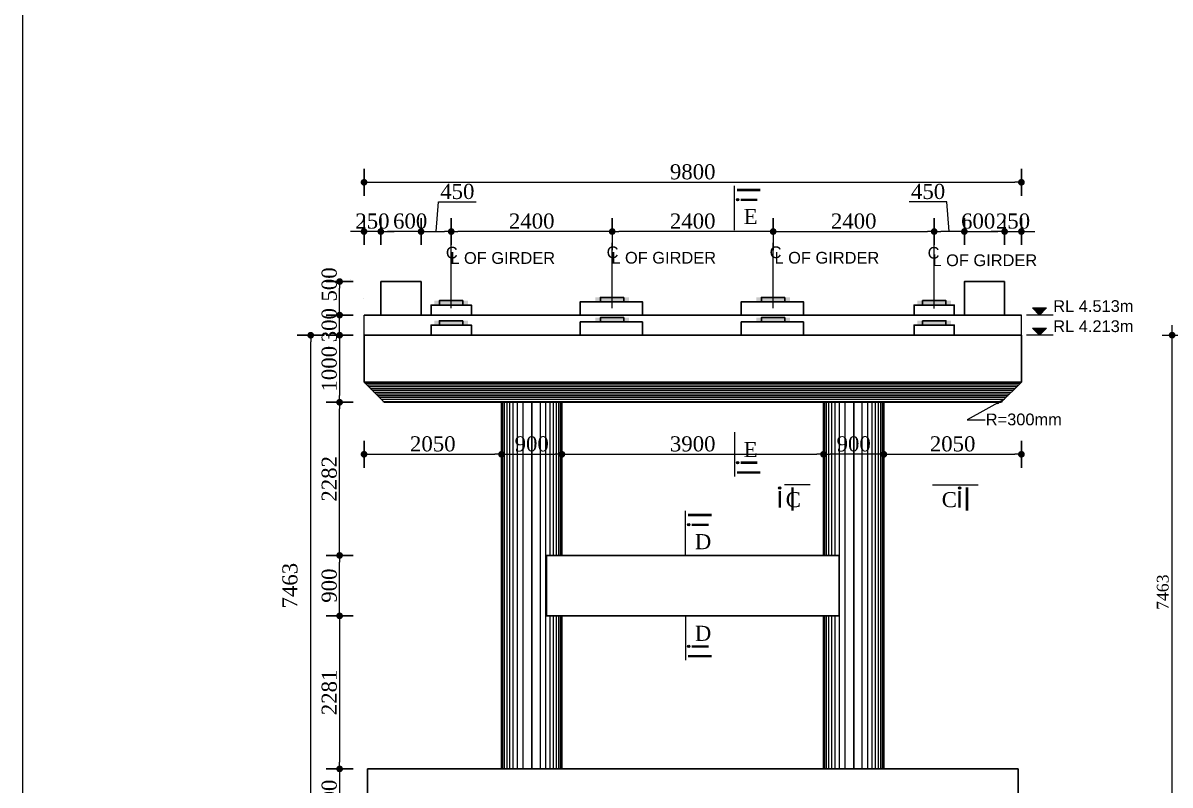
# Model space of a CAD drawing. Header units: millimetres. Extents: x -571543 to 35267, y -84886 to 197746.
# Drawn here: x -471658 to -454557, y 65236 to 76592 of the extents above; entities that cross this region are included whole.
import ezdxf

# ---------------------------------------------------------------- set-up
doc = ezdxf.new("R2010")
doc.units = ezdxf.units.MM
doc.header["$PDMODE"] = 2
doc.linetypes.add('CENTER', pattern=[2, 1.25, -0.25, 0.25, -0.25])
doc.layers.get('Defpoints').update_dxf_attribs({"lineweight": 13})
for name, color, linetype, lineweight in [('Ber-1', 12, 'Continuous', 25), ('Center Line', 34, 'Continuous', 15), ('Dimision', 96, 'Continuous', 18), ('hatch', 65, 'Continuous', 15), ('Hatching', 65, 'Continuous', 20), ('Text', 7, 'Continuous', 15)]:
    doc.layers.add(name, color=color, linetype=linetype, lineweight=lineweight)
doc.layers.add('Pire Line', color=11, linetype='Continuous')
doc.styles.add('ROMANS', font='arial.ttf', dxfattribs={"height": 200})
doc.styles.get("Standard").update_dxf_attribs({"font": 'times.ttf'})
doc.dimstyles.new('dim_50', dxfattribs={"dimtxt": 150, "dimasz": 3, "dimexe": 25, "dimexo": 25, "dimgap": 50, "dimtad": 1, "dimdec": 0, "dimtxsty": 'Standard', "dimblk": 'D_TIC', "dimcen": 52.5, "dimse1": 1, "dimse2": 1, "dimclrd": 256, "dimclre": 256, "dimclrt": 256, "dimadec": 0, "dimazin": 0, "dimtfac": 1, "dimtdec": 0, "dimtix": 1, "dimtmove": 0, "dimatfit": 3, "dimldrblk": 'DOT', "dimfxl": 25, "dimfxlon": 1, "dimlwd": -1, "dimarcsym": 0})
doc.dimstyles.new('ISO-25', dxfattribs={"dimtxt": 175, "dimasz": 100, "dimexe": 65, "dimexo": 115.625, "dimgap": 40, "dimtad": 1, "dimtoh": 1, "dimdec": 0, "dimtxsty": 'Standard', "dimblk": 'DOT', "dimcen": 300, "dimclrd": 256, "dimclre": 256, "dimclrt": 256, "dimadec": 0, "dimazin": 0, "dimtfac": 1, "dimtdec": 0, "dimtix": 1, "dimtmove": 0, "dimatfit": 3, "dimldrblk": 'DOT', "dimfxl": 75, "dimlwd": -1, "dimarcsym": 0})
doc.dimstyles.get("Standard").update_dxf_attribs({"dimtxt": 100, "dimasz": 100, "dimexe": 100, "dimexo": 100, "dimgap": 50, "dimtad": 1, "dimdec": 0, "dimlfac": -1, "dimzin": 0, "dimdsep": 46, "dimtxsty": 'Standard', "dimblk": 'DOT', "dimcen": 0, "dimclrd": 4, "dimclre": 4, "dimclrt": 4, "dimadec": 0, "dimazin": 0, "dimtfac": 1, "dimtdec": 0, "dimtix": 1, "dimtofl": 0, "dimtmove": 0, "dimatfit": 3, "dimfxl": 80, "dimtolj": 1, "dimtzin": 0, "dimlwd": 15, "dimarcsym": 2})

# ---------------------------------------------------------------- blocks, each defined once
blk = doc.blocks.new('_Dot')
at = {"color": 0, "linetype": 'ByBlock', "lineweight": -2}
blk.add_line((-0.5, 0), (-1, 0), dxfattribs=at)
at = {"color": 0, "linetype": 'ByBlock', "const_width": 0.5}
blk.add_lwpolyline([(-0.25, 0, 1), (0.25, 0, 1)], format="xyb", close=True, dxfattribs=at)
blk = doc.blocks.new('*D18')
at = {"layer": 'Defpoints', "color": 0, "ltscale": 3, "transparency": 16777216}
for p in [(-466124, 71939), (-466937, 70940), (-465974, 70940)]:
    blk.add_point(p, dxfattribs=at)
at = {"layer": 'Dimision', "lineweight": -2, "ltscale": 3, "transparency": 16777216}
for p, q in [((-466737, 71939), (-467137, 71939)), ((-466737, 70940), (-467137, 70940))]:
    blk.add_line(p, q, dxfattribs=at)
at = {"layer": 'Dimision', "ltscale": 3, "transparency": 16777216}
blk.add_line((-466937, 71839), (-466937, 71040), dxfattribs=at)
at = {"layer": 'Dimision', "ltscale": 3, "transparency": 16777216, "xscale": 100, "yscale": 100, "zscale": 100}
for p, rotation in [((-466937, 71939), 90), ((-466937, 70940), 270)]:
    blk.add_blockref('_Dot', p, dxfattribs=dict(at, rotation=rotation))
at = {"layer": 'Dimision', "ltscale": 3, "transparency": 16777216, "insert": (-467091, 71440), "char_height": 225, "attachment_point": 5, "rotation": 90}
blk.add_mtext('1000', dxfattribs=at)
blk = doc.blocks.new('*D19')
at = {"layer": 'Defpoints', "color": 0, "ltscale": 3, "transparency": 16777216}
for p in [(-465378, 65477), (-466937, 64477), (-465178, 64477)]:
    blk.add_point(p, dxfattribs=at)
at = {"layer": 'Dimision', "lineweight": -2, "ltscale": 3, "transparency": 16777216}
for p, q in [((-466737, 65477), (-467137, 65477)), ((-466737, 64477), (-467137, 64477))]:
    blk.add_line(p, q, dxfattribs=at)
at = {"layer": 'Dimision', "ltscale": 3, "transparency": 16777216}
blk.add_line((-466937, 65377), (-466937, 64577), dxfattribs=at)
at = {"layer": 'Dimision', "ltscale": 3, "transparency": 16777216, "xscale": 100, "yscale": 100, "zscale": 100}
for p, rotation in [((-466937, 65477), 90), ((-466937, 64477), 270)]:
    blk.add_blockref('_Dot', p, dxfattribs=dict(at, rotation=rotation))
at = {"layer": 'Dimision', "ltscale": 3, "transparency": 16777216, "insert": (-467091, 64977), "char_height": 225, "attachment_point": 5, "rotation": 90}
blk.add_mtext('1000', dxfattribs=at)
blk = doc.blocks.new('*D20')
at = {"layer": 'Defpoints', "color": 0, "ltscale": 3, "transparency": 16777216}
for p in [(-463969, 67757), (-466937, 65477), (-465076, 65477)]:
    blk.add_point(p, dxfattribs=at)
at = {"layer": 'Dimision', "lineweight": -2, "ltscale": 3, "transparency": 16777216}
for p, q in [((-466737, 67757), (-467137, 67757)), ((-466737, 65477), (-467137, 65477))]:
    blk.add_line(p, q, dxfattribs=at)
at = {"layer": 'Dimision', "ltscale": 3, "transparency": 16777216}
blk.add_line((-466937, 67657), (-466937, 65577), dxfattribs=at)
at = {"layer": 'Dimision', "ltscale": 3, "transparency": 16777216, "xscale": 100, "yscale": 100, "zscale": 100}
for p, rotation in [((-466937, 67757), 90), ((-466937, 65477), 270)]:
    blk.add_blockref('_Dot', p, dxfattribs=dict(at, rotation=rotation))
at = {"layer": 'Dimision', "ltscale": 3, "transparency": 16777216, "insert": (-467091, 66617), "char_height": 225, "attachment_point": 5, "rotation": 90}
blk.add_mtext('2281', dxfattribs=at)
blk = doc.blocks.new('*D21')
at = {"layer": 'Defpoints', "color": 0, "ltscale": 3, "transparency": 16777216}
for p in [(-465273, 73484), (-465723, 72739), (-465273, 72736)]:
    blk.add_point(p, dxfattribs=at)
at = {"layer": 'Dimision', "ltscale": 3, "transparency": 16777216}
for p, q in [((-465498, 73484), (-465463, 73925)), ((-465463, 73925), (-464902, 73925)), ((-465623, 73484), (-465373, 73484))]:
    blk.add_line(p, q, dxfattribs=at)
at = {"layer": 'Dimision', "lineweight": -2, "ltscale": 3, "transparency": 16777216}
for p, q in [((-465723, 73284), (-465723, 73684)), ((-465273, 73284), (-465273, 73684))]:
    blk.add_line(p, q, dxfattribs=at)
at = {"layer": 'Dimision', "ltscale": 3, "transparency": 16777216, "xscale": 100, "yscale": 100, "zscale": 100, "rotation": 180}
blk.add_blockref('_Dot', (-465723, 73484), dxfattribs=at)
at = {"layer": 'Dimision', "ltscale": 3, "transparency": 16777216, "xscale": 100, "yscale": 100, "zscale": 100}
blk.add_blockref('_Dot', (-465273, 73484), dxfattribs=at)
at = {"layer": 'Dimision', "ltscale": 3, "transparency": 16777216, "insert": (-465182, 74080), "char_height": 225, "attachment_point": 5}
blk.add_mtext('450', dxfattribs=at)
blk = doc.blocks.new('*D22')
at = {"layer": 'Defpoints', "color": 0, "ltscale": 3, "transparency": 16777216}
for p in [(-465273, 73484), (-462873, 73378), (-465273, 72736)]:
    blk.add_point(p, dxfattribs=at)
at = {"layer": 'Dimision', "lineweight": -2, "ltscale": 3, "transparency": 16777216}
for p, q in [((-465273, 73284), (-465273, 73684)), ((-462873, 73484), (-462873, 73684))]:
    blk.add_line(p, q, dxfattribs=at)
at = {"layer": 'Dimision', "ltscale": 3, "transparency": 16777216}
blk.add_line((-462973, 73484), (-465173, 73484), dxfattribs=at)
at = {"layer": 'Dimision', "ltscale": 3, "transparency": 16777216, "xscale": 100, "yscale": 100, "zscale": 100, "rotation": 180}
blk.add_blockref('_Dot', (-465273, 73484), dxfattribs=at)
at = {"layer": 'Dimision', "ltscale": 3, "transparency": 16777216, "xscale": 100, "yscale": 100, "zscale": 100}
blk.add_blockref('_Dot', (-462873, 73484), dxfattribs=at)
at = {"layer": 'Dimision', "ltscale": 3, "transparency": 16777216, "insert": (-464073, 73639), "char_height": 225, "attachment_point": 5}
blk.add_mtext('2400', dxfattribs=at)
blk = doc.blocks.new('*D23')
at = {"layer": 'Defpoints', "color": 0, "ltscale": 3, "transparency": 16777216}
for p in [(-462873, 73484), (-462873, 73378), (-460473, 73318)]:
    blk.add_point(p, dxfattribs=at)
at = {"layer": 'Dimision', "lineweight": -2, "ltscale": 3, "transparency": 16777216}
for p, q in [((-462873, 73484), (-462873, 73684)), ((-460473, 73433), (-460473, 73684))]:
    blk.add_line(p, q, dxfattribs=at)
at = {"layer": 'Dimision', "ltscale": 3, "transparency": 16777216}
blk.add_line((-460573, 73484), (-462773, 73484), dxfattribs=at)
at = {"layer": 'Dimision', "ltscale": 3, "transparency": 16777216, "xscale": 100, "yscale": 100, "zscale": 100, "rotation": 180}
blk.add_blockref('_Dot', (-462873, 73484), dxfattribs=at)
at = {"layer": 'Dimision', "ltscale": 3, "transparency": 16777216, "xscale": 100, "yscale": 100, "zscale": 100}
blk.add_blockref('_Dot', (-460473, 73484), dxfattribs=at)
at = {"layer": 'Dimision', "ltscale": 3, "transparency": 16777216, "insert": (-461673, 73639), "char_height": 225, "attachment_point": 5}
blk.add_mtext('2400', dxfattribs=at)
blk = doc.blocks.new('*D24')
at = {"layer": 'Defpoints', "color": 0, "ltscale": 3, "transparency": 16777216}
for p in [(-456773, 74218), (-466573, 73724), (-456773, 73607)]:
    blk.add_point(p, dxfattribs=at)
at = {"layer": 'Dimision', "lineweight": -2, "ltscale": 3, "transparency": 16777216}
for p, q in [((-466573, 74018), (-466573, 74418)), ((-456773, 74018), (-456773, 74418))]:
    blk.add_line(p, q, dxfattribs=at)
at = {"layer": 'Dimision', "ltscale": 3, "transparency": 16777216}
blk.add_line((-466473, 74218), (-456873, 74218), dxfattribs=at)
at = {"layer": 'Dimision', "ltscale": 3, "transparency": 16777216, "xscale": 100, "yscale": 100, "zscale": 100, "rotation": 180}
blk.add_blockref('_Dot', (-466573, 74218), dxfattribs=at)
at = {"layer": 'Dimision', "ltscale": 3, "transparency": 16777216, "xscale": 100, "yscale": 100, "zscale": 100}
blk.add_blockref('_Dot', (-456773, 74218), dxfattribs=at)
at = {"layer": 'Dimision', "ltscale": 3, "transparency": 16777216, "insert": (-461673, 74373), "char_height": 225, "attachment_point": 5}
blk.add_mtext('9800', dxfattribs=at)
blk = doc.blocks.new('*D26')
at = {"layer": 'Defpoints', "color": 0, "ltscale": 3, "transparency": 16777216}
for p in [(-466937, 72239), (-466323, 72239), (-466937, 71939)]:
    blk.add_point(p, dxfattribs=at)
at = {"layer": 'Dimision', "ltscale": 3, "transparency": 16777216}
for p, q in [((-466937, 72339), (-466937, 72439)), ((-466937, 71939), (-466937, 72239)), ((-466937, 71839), (-466937, 71739))]:
    blk.add_line(p, q, dxfattribs=at)
at = {"layer": 'Dimision', "lineweight": -2, "ltscale": 3, "transparency": 16777216}
for p, q in [((-466737, 72239), (-467137, 72239)), ((-466937, 71939), (-467137, 71939))]:
    blk.add_line(p, q, dxfattribs=at)
at = {"layer": 'Dimision', "ltscale": 3, "transparency": 16777216, "xscale": 100, "yscale": 100, "zscale": 100}
for p, rotation in [((-466937, 72239), 270), ((-466937, 71939), 90)]:
    blk.add_blockref('_Dot', p, dxfattribs=dict(at, rotation=rotation))
at = {"layer": 'Dimision', "ltscale": 3, "transparency": 16777216, "insert": (-467091, 72089), "char_height": 225, "attachment_point": 5, "rotation": 90}
blk.add_mtext('300', dxfattribs=at)
blk = doc.blocks.new('*D25')
at = {"layer": 'Defpoints', "color": 0, "ltscale": 3, "transparency": 16777216}
for p in [(-458073, 73484), (-458073, 73378), (-460473, 73318)]:
    blk.add_point(p, dxfattribs=at)
at = {"layer": 'Dimision', "lineweight": -2, "ltscale": 3, "transparency": 16777216}
for p, q in [((-460473, 73433), (-460473, 73684)), ((-458073, 73484), (-458073, 73684))]:
    blk.add_line(p, q, dxfattribs=at)
at = {"layer": 'Dimision', "ltscale": 3, "transparency": 16777216}
blk.add_line((-460373, 73484), (-458173, 73484), dxfattribs=at)
at = {"layer": 'Dimision', "ltscale": 3, "transparency": 16777216, "xscale": 100, "yscale": 100, "zscale": 100, "rotation": 180}
blk.add_blockref('_Dot', (-460473, 73484), dxfattribs=at)
at = {"layer": 'Dimision', "ltscale": 3, "transparency": 16777216, "xscale": 100, "yscale": 100, "zscale": 100}
blk.add_blockref('_Dot', (-458073, 73484), dxfattribs=at)
at = {"layer": 'Dimision', "ltscale": 3, "transparency": 16777216, "insert": (-459273, 73639), "char_height": 225, "attachment_point": 5}
blk.add_mtext('2400', dxfattribs=at)
blk = doc.blocks.new('*D28')
at = {"layer": 'Defpoints', "color": 0, "ltscale": 3, "transparency": 16777216}
for p in [(-466323, 73484), (-466323, 72749), (-465723, 72739)]:
    blk.add_point(p, dxfattribs=at)
at = {"layer": 'Dimision', "lineweight": -2, "ltscale": 3, "transparency": 16777216}
for p, q in [((-466323, 73284), (-466323, 73684)), ((-465723, 73284), (-465723, 73684))]:
    blk.add_line(p, q, dxfattribs=at)
at = {"layer": 'Dimision', "ltscale": 3, "transparency": 16777216}
blk.add_line((-465823, 73484), (-466223, 73484), dxfattribs=at)
at = {"layer": 'Dimision', "ltscale": 3, "transparency": 16777216, "xscale": 100, "yscale": 100, "zscale": 100, "rotation": 180}
blk.add_blockref('_Dot', (-466323, 73484), dxfattribs=at)
at = {"layer": 'Dimision', "ltscale": 3, "transparency": 16777216, "xscale": 100, "yscale": 100, "zscale": 100}
blk.add_blockref('_Dot', (-465723, 73484), dxfattribs=at)
at = {"layer": 'Dimision', "ltscale": 3, "transparency": 16777216, "insert": (-465885, 73639), "char_height": 225, "attachment_point": 5}
blk.add_mtext('600', dxfattribs=at)
blk = doc.blocks.new('*D29')
at = {"layer": 'Defpoints', "color": 0, "ltscale": 3, "transparency": 16777216}
for p in [(-466573, 73484), (-466323, 72449), (-466573, 71449)]:
    blk.add_point(p, dxfattribs=at)
at = {"layer": 'Dimision', "lineweight": -2, "ltscale": 3, "transparency": 16777216}
for p, q in [((-466573, 73284), (-466573, 73684)), ((-466323, 73284), (-466323, 73684))]:
    blk.add_line(p, q, dxfattribs=at)
at = {"layer": 'Dimision', "ltscale": 3, "transparency": 16777216}
for p, q in [((-466673, 73484), (-466773, 73484)), ((-466323, 73484), (-466573, 73484)), ((-466223, 73484), (-466123, 73484))]:
    blk.add_line(p, q, dxfattribs=at)
at = {"layer": 'Dimision', "ltscale": 3, "transparency": 16777216, "xscale": 100, "yscale": 100, "zscale": 100}
blk.add_blockref('_Dot', (-466573, 73484), dxfattribs=at)
at = {"layer": 'Dimision', "ltscale": 3, "transparency": 16777216, "xscale": 100, "yscale": 100, "zscale": 100, "rotation": 180}
blk.add_blockref('_Dot', (-466323, 73484), dxfattribs=at)
at = {"layer": 'Dimision', "ltscale": 3, "transparency": 16777216, "insert": (-466448, 73639), "char_height": 225, "attachment_point": 5}
blk.add_mtext('250', dxfattribs=at)
blk = doc.blocks.new('*D30')
at = {"layer": 'Defpoints', "color": 0, "ltscale": 3, "transparency": 16777216}
for p in [(-456773, 73484), (-457023, 72749), (-456773, 72239)]:
    blk.add_point(p, dxfattribs=at)
at = {"layer": 'Dimision', "lineweight": -2, "ltscale": 3, "transparency": 16777216}
for p, q in [((-457023, 73284), (-457023, 73684)), ((-456773, 73284), (-456773, 73684))]:
    blk.add_line(p, q, dxfattribs=at)
at = {"layer": 'Dimision', "ltscale": 3, "transparency": 16777216}
for p, q in [((-457123, 73484), (-457223, 73484)), ((-457023, 73484), (-456773, 73484)), ((-456673, 73484), (-456573, 73484))]:
    blk.add_line(p, q, dxfattribs=at)
at = {"layer": 'Dimision', "ltscale": 3, "transparency": 16777216, "xscale": 100, "yscale": 100, "zscale": 100}
blk.add_blockref('_Dot', (-457023, 73484), dxfattribs=at)
at = {"layer": 'Dimision', "ltscale": 3, "transparency": 16777216, "xscale": 100, "yscale": 100, "zscale": 100, "rotation": 180}
blk.add_blockref('_Dot', (-456773, 73484), dxfattribs=at)
at = {"layer": 'Dimision', "ltscale": 3, "transparency": 16777216, "insert": (-456898, 73639), "char_height": 225, "attachment_point": 5}
blk.add_mtext('250', dxfattribs=at)
blk = doc.blocks.new('*D31')
at = {"layer": 'Defpoints', "color": 0, "ltscale": 3, "transparency": 16777216}
for p in [(-466573, 71240), (-464523, 70438), (-464523, 70165)]:
    blk.add_point(p, dxfattribs=at)
at = {"layer": 'Dimision', "lineweight": -2, "ltscale": 3, "transparency": 16777216}
for p, q in [((-466573, 70365), (-466573, 69965)), ((-464523, 70323), (-464523, 69965))]:
    blk.add_line(p, q, dxfattribs=at)
at = {"layer": 'Dimision', "ltscale": 3, "transparency": 16777216}
blk.add_line((-466473, 70165), (-464623, 70165), dxfattribs=at)
at = {"layer": 'Dimision', "ltscale": 3, "transparency": 16777216, "xscale": 100, "yscale": 100, "zscale": 100, "rotation": 180}
blk.add_blockref('_Dot', (-466573, 70165), dxfattribs=at)
at = {"layer": 'Dimision', "ltscale": 3, "transparency": 16777216, "xscale": 100, "yscale": 100, "zscale": 100}
blk.add_blockref('_Dot', (-464523, 70165), dxfattribs=at)
at = {"layer": 'Dimision', "ltscale": 3, "transparency": 16777216, "insert": (-465548, 70319), "char_height": 225, "attachment_point": 5}
blk.add_mtext('2050', dxfattribs=at)
blk = doc.blocks.new('*D32')
at = {"layer": 'Defpoints', "color": 0, "ltscale": 3, "transparency": 16777216}
for p in [(-463623, 70432), (-459723, 70317), (-459723, 70165)]:
    blk.add_point(p, dxfattribs=at)
at = {"layer": 'Dimision', "lineweight": -2, "ltscale": 3, "transparency": 16777216}
for p, q in [((-463623, 70317), (-463623, 69965)), ((-459723, 70201), (-459723, 69965))]:
    blk.add_line(p, q, dxfattribs=at)
at = {"layer": 'Dimision', "ltscale": 3, "transparency": 16777216}
blk.add_line((-463523, 70165), (-459823, 70165), dxfattribs=at)
at = {"layer": 'Dimision', "ltscale": 3, "transparency": 16777216, "xscale": 100, "yscale": 100, "zscale": 100, "rotation": 180}
blk.add_blockref('_Dot', (-463623, 70165), dxfattribs=at)
at = {"layer": 'Dimision', "ltscale": 3, "transparency": 16777216, "xscale": 100, "yscale": 100, "zscale": 100}
blk.add_blockref('_Dot', (-459723, 70165), dxfattribs=at)
at = {"layer": 'Dimision', "ltscale": 3, "transparency": 16777216, "insert": (-461673, 70319), "char_height": 225, "attachment_point": 5}
blk.add_mtext('3900', dxfattribs=at)
blk = doc.blocks.new('*D33')
at = {"layer": 'Defpoints', "color": 0, "ltscale": 3, "transparency": 16777216}
for p in [(-456773, 71240), (-458823, 70438), (-456773, 70165)]:
    blk.add_point(p, dxfattribs=at)
at = {"layer": 'Dimision', "lineweight": -2, "ltscale": 3, "transparency": 16777216}
for p, q in [((-458823, 70323), (-458823, 69965)), ((-456773, 70365), (-456773, 69965))]:
    blk.add_line(p, q, dxfattribs=at)
at = {"layer": 'Dimision', "ltscale": 3, "transparency": 16777216}
blk.add_line((-458723, 70165), (-456873, 70165), dxfattribs=at)
at = {"layer": 'Dimision', "ltscale": 3, "transparency": 16777216, "xscale": 100, "yscale": 100, "zscale": 100, "rotation": 180}
blk.add_blockref('_Dot', (-458823, 70165), dxfattribs=at)
at = {"layer": 'Dimision', "ltscale": 3, "transparency": 16777216, "xscale": 100, "yscale": 100, "zscale": 100}
blk.add_blockref('_Dot', (-456773, 70165), dxfattribs=at)
at = {"layer": 'Dimision', "ltscale": 3, "transparency": 16777216, "insert": (-457798, 70319), "char_height": 225, "attachment_point": 5}
blk.add_mtext('2050', dxfattribs=at)
blk = doc.blocks.new('D_TIC')
at = {"layer": 'Dimision', "ltscale": 5}
for p, q in [((-60, 0), (60, 0)), ((0, 60), (0, -60))]:
    blk.add_line(p, q, dxfattribs=at)
at = {"layer": 'Dimision', "ltscale": 5, "const_width": 20}
blk.add_lwpolyline([(-10, 0, 1), (10, 0, 1)], format="xyb", close=True, dxfattribs=at)
blk = doc.blocks.new('*D43')
at = {"layer": 'Defpoints', "color": 0, "ltscale": 10, "transparency": 16777216}
for p in [(-454526, 71940), (-452831, 71940), (-453789, 64477)]:
    blk.add_point(p, dxfattribs=at)
at = {"layer": 'Dimision', "ltscale": 10, "transparency": 16777216}
blk.add_line((-454526, 64479), (-454526, 71937), dxfattribs=at)
at = {"layer": 'Dimision', "ltscale": 10, "transparency": 16777216, "xscale": 2.5, "yscale": 2.5, "zscale": 2.5}
for p, rotation in [((-454526, 71940), 90), ((-454526, 64477), 270)]:
    blk.add_blockref('D_TIC', p, dxfattribs=dict(at, rotation=rotation))
at = {"layer": 'Dimision', "lineweight": 25, "ltscale": 10, "transparency": 16777216, "insert": (-454665, 68110), "char_height": 175, "attachment_point": 5, "rotation": 90}
blk.add_mtext('7463', dxfattribs=at)
blk = doc.blocks.new('*D66')
at = {"layer": 'Defpoints', "color": 0, "ltscale": 3, "transparency": 16777216}
for p in [(-466937, 68658), (-466551, 68658), (-463969, 67757)]:
    blk.add_point(p, dxfattribs=at)
at = {"layer": 'Dimision', "lineweight": -2, "ltscale": 3, "transparency": 16777216}
for p, q in [((-466737, 68658), (-467137, 68658)), ((-466737, 67757), (-467137, 67757))]:
    blk.add_line(p, q, dxfattribs=at)
at = {"layer": 'Dimision', "ltscale": 3, "transparency": 16777216}
blk.add_line((-466937, 67857), (-466937, 68558), dxfattribs=at)
at = {"layer": 'Dimision', "ltscale": 3, "transparency": 16777216, "xscale": 100, "yscale": 100, "zscale": 100}
for p, rotation in [((-466937, 68658), 90), ((-466937, 67757), 270)]:
    blk.add_blockref('_Dot', p, dxfattribs=dict(at, rotation=rotation))
at = {"layer": 'Dimision', "ltscale": 3, "transparency": 16777216, "insert": (-467091, 68208), "char_height": 225, "attachment_point": 5, "rotation": 90}
blk.add_mtext('900', dxfattribs=at)
blk = doc.blocks.new('*D67')
at = {"layer": 'Defpoints', "color": 0, "ltscale": 3, "transparency": 16777216}
for p in [(-466937, 70940), (-465974, 70940), (-466551, 68658)]:
    blk.add_point(p, dxfattribs=at)
at = {"layer": 'Dimision', "lineweight": -2, "ltscale": 3, "transparency": 16777216}
for p, q in [((-466737, 70940), (-467137, 70940)), ((-466737, 68658), (-467137, 68658))]:
    blk.add_line(p, q, dxfattribs=at)
at = {"layer": 'Dimision', "ltscale": 3, "transparency": 16777216}
blk.add_line((-466937, 68758), (-466937, 70840), dxfattribs=at)
at = {"layer": 'Dimision', "ltscale": 3, "transparency": 16777216, "xscale": 100, "yscale": 100, "zscale": 100}
for p, rotation in [((-466937, 70940), 90), ((-466937, 68658), 270)]:
    blk.add_blockref('_Dot', p, dxfattribs=dict(at, rotation=rotation))
at = {"layer": 'Dimision', "ltscale": 3, "transparency": 16777216, "insert": (-467091, 69799), "char_height": 225, "attachment_point": 5, "rotation": 90}
blk.add_mtext('2282', dxfattribs=at)
blk = doc.blocks.new('*D68')
at = {"layer": 'Defpoints', "color": 0, "ltscale": 3, "transparency": 16777216}
for p in [(-467368, 71939), (-466573, 71939), (-465673, 64477)]:
    blk.add_point(p, dxfattribs=at)
at = {"layer": 'Dimision', "lineweight": -2, "ltscale": 3, "transparency": 16777216}
for p, q in [((-467168, 71939), (-467568, 71939)), ((-467168, 64477), (-467568, 64477))]:
    blk.add_line(p, q, dxfattribs=at)
at = {"layer": 'Dimision', "ltscale": 3, "transparency": 16777216}
blk.add_line((-467368, 64577), (-467368, 71839), dxfattribs=at)
at = {"layer": 'Dimision', "ltscale": 3, "transparency": 16777216, "xscale": 100, "yscale": 100, "zscale": 100}
for p, rotation in [((-467368, 71939), 90), ((-467368, 64477), 270)]:
    blk.add_blockref('_Dot', p, dxfattribs=dict(at, rotation=rotation))
at = {"layer": 'Dimision', "ltscale": 3, "transparency": 16777216, "insert": (-467677, 68207), "char_height": 225, "attachment_point": 5, "rotation": 90}
blk.add_mtext('7463', dxfattribs=at)
blk = doc.blocks.new('*D70')
at = {"layer": 'Defpoints', "color": 0, "ltscale": 3, "transparency": 16777216}
for p in [(-464523, 70438), (-463623, 70432), (-463623, 70165)]:
    blk.add_point(p, dxfattribs=at)
at = {"layer": 'Dimision', "lineweight": -2, "ltscale": 3, "transparency": 16777216}
for p, q in [((-464523, 70323), (-464523, 69965)), ((-463623, 70317), (-463623, 69965))]:
    blk.add_line(p, q, dxfattribs=at)
at = {"layer": 'Dimision', "ltscale": 3, "transparency": 16777216}
blk.add_line((-464423, 70165), (-463723, 70165), dxfattribs=at)
at = {"layer": 'Dimision', "ltscale": 3, "transparency": 16777216, "xscale": 100, "yscale": 100, "zscale": 100, "rotation": 180}
blk.add_blockref('_Dot', (-464523, 70165), dxfattribs=at)
at = {"layer": 'Dimision', "ltscale": 3, "transparency": 16777216, "xscale": 100, "yscale": 100, "zscale": 100}
blk.add_blockref('_Dot', (-463623, 70165), dxfattribs=at)
at = {"layer": 'Dimision', "ltscale": 3, "transparency": 16777216, "insert": (-464073, 70319), "char_height": 225, "attachment_point": 5}
blk.add_mtext('900', dxfattribs=at)
blk = doc.blocks.new('*D71')
at = {"layer": 'Defpoints', "color": 0, "ltscale": 3, "transparency": 16777216}
for p in [(-459723, 70317), (-458823, 70438), (-459723, 70165)]:
    blk.add_point(p, dxfattribs=at)
at = {"layer": 'Dimision', "lineweight": -2, "ltscale": 3, "transparency": 16777216}
for p, q in [((-458823, 70323), (-458823, 69965)), ((-459723, 70201), (-459723, 69965))]:
    blk.add_line(p, q, dxfattribs=at)
at = {"layer": 'Dimision', "ltscale": 3, "transparency": 16777216}
blk.add_line((-458923, 70165), (-459623, 70165), dxfattribs=at)
at = {"layer": 'Dimision', "ltscale": 3, "transparency": 16777216, "xscale": 100, "yscale": 100, "zscale": 100, "rotation": 180}
blk.add_blockref('_Dot', (-459723, 70165), dxfattribs=at)
at = {"layer": 'Dimision', "ltscale": 3, "transparency": 16777216, "xscale": 100, "yscale": 100, "zscale": 100}
blk.add_blockref('_Dot', (-458823, 70165), dxfattribs=at)
at = {"layer": 'Dimision', "ltscale": 3, "transparency": 16777216, "insert": (-459273, 70319), "char_height": 225, "attachment_point": 5}
blk.add_mtext('900', dxfattribs=at)
blk = doc.blocks.new('*D196')
at = {"layer": 'Defpoints', "color": 0, "ltscale": 3, "transparency": 16777216}
for p in [(-458073, 73484), (-458073, 72736), (-457623, 72739)]:
    blk.add_point(p, dxfattribs=at)
at = {"layer": 'Dimision', "ltscale": 3, "transparency": 16777216}
for p, q in [((-457883, 73925), (-458444, 73925)), ((-457848, 73484), (-457883, 73925)), ((-457723, 73484), (-457973, 73484))]:
    blk.add_line(p, q, dxfattribs=at)
at = {"layer": 'Dimision', "lineweight": -2, "ltscale": 3, "transparency": 16777216}
for p, q in [((-458073, 73284), (-458073, 73684)), ((-457623, 73284), (-457623, 73684))]:
    blk.add_line(p, q, dxfattribs=at)
at = {"layer": 'Dimision', "ltscale": 3, "transparency": 16777216, "xscale": 100, "yscale": 100, "zscale": 100, "rotation": 180}
blk.add_blockref('_Dot', (-458073, 73484), dxfattribs=at)
at = {"layer": 'Dimision', "ltscale": 3, "transparency": 16777216, "xscale": 100, "yscale": 100, "zscale": 100}
blk.add_blockref('_Dot', (-457623, 73484), dxfattribs=at)
at = {"layer": 'Dimision', "ltscale": 3, "transparency": 16777216, "insert": (-458164, 74080), "char_height": 225, "attachment_point": 5}
blk.add_mtext('450', dxfattribs=at)
blk = doc.blocks.new('*D197')
at = {"layer": 'Defpoints', "color": 0, "ltscale": 3, "transparency": 16777216}
for p in [(-457023, 73484), (-457623, 72739), (-457023, 72749)]:
    blk.add_point(p, dxfattribs=at)
at = {"layer": 'Dimision', "lineweight": -2, "ltscale": 3, "transparency": 16777216}
for p, q in [((-457623, 73284), (-457623, 73684)), ((-457023, 73284), (-457023, 73684))]:
    blk.add_line(p, q, dxfattribs=at)
at = {"layer": 'Dimision', "ltscale": 3, "transparency": 16777216}
blk.add_line((-457523, 73484), (-457123, 73484), dxfattribs=at)
at = {"layer": 'Dimision', "ltscale": 3, "transparency": 16777216, "xscale": 100, "yscale": 100, "zscale": 100, "rotation": 180}
blk.add_blockref('_Dot', (-457623, 73484), dxfattribs=at)
at = {"layer": 'Dimision', "ltscale": 3, "transparency": 16777216, "xscale": 100, "yscale": 100, "zscale": 100}
blk.add_blockref('_Dot', (-457023, 73484), dxfattribs=at)
at = {"layer": 'Dimision', "ltscale": 3, "transparency": 16777216, "insert": (-457417, 73639), "char_height": 225, "attachment_point": 5}
blk.add_mtext('600', dxfattribs=at)
blk = doc.blocks.new('*D210')
at = {"layer": 'Defpoints', "color": 0, "ltscale": 3, "transparency": 16777216}
for p in [(-466937, 72739), (-466323, 72739), (-466323, 72239)]:
    blk.add_point(p, dxfattribs=at)
at = {"layer": 'Dimision', "lineweight": -2, "ltscale": 3, "transparency": 16777216}
for p, q in [((-466737, 72739), (-467137, 72739)), ((-466737, 72239), (-467137, 72239))]:
    blk.add_line(p, q, dxfattribs=at)
at = {"layer": 'Dimision', "ltscale": 3, "transparency": 16777216}
blk.add_line((-466937, 72339), (-466937, 72639), dxfattribs=at)
at = {"layer": 'Dimision', "ltscale": 3, "transparency": 16777216, "xscale": 100, "yscale": 100, "zscale": 100}
for p, rotation in [((-466937, 72739), 90), ((-466937, 72239), 270)]:
    blk.add_blockref('_Dot', p, dxfattribs=dict(at, rotation=rotation))
at = {"layer": 'Dimision', "ltscale": 3, "transparency": 16777216, "insert": (-467091, 72696), "char_height": 225, "attachment_point": 5, "rotation": 90}
blk.add_mtext('500', dxfattribs=at)

msp = doc.modelspace()

# ---------------------------------------------------------------- hatches: boundary and pattern name
at = {"layer": 'Dimision', "ltscale": 5}
for points in [[(-456608.7, 72345.5), (-456396.6, 72345.5), (-456502.7, 72239.4)], [(-456608.7, 72045.5), (-456396.6, 72045.5), (-456502.7, 71939.4)]]:
    msp.add_hatch(color=256, dxfattribs=at).paths.add_polyline_path(points)
at = {"layer": 'Pire Line', "ltscale": 3}
h = msp.add_hatch(color=256, dxfattribs=at)
h.paths.add_polyline_path([(-465022.9, 72454.4), (-465273.3, 72454.4), (-465273.3, 72389.4), (-465022.9, 72389.4)])
h.paths.add_polyline_path([(-465273.3, 72454.4), (-465522.9, 72454.4), (-465522.9, 72389.4), (-465273.3, 72389.4)])
h = msp.add_hatch(color=256, dxfattribs=at)
h.paths.add_polyline_path([(-462622.9, 72502.4), (-462873.3, 72502.4), (-462873.3, 72437.4), (-462622.9, 72437.4)])
h.paths.add_polyline_path([(-462873.3, 72502.4), (-463122.9, 72502.4), (-463122.9, 72437.4), (-462873.3, 72437.4)])
h = msp.add_hatch(color=256, dxfattribs=at)
h.paths.add_polyline_path([(-460222.9, 72502.4), (-460473.3, 72502.4), (-460473.3, 72437.4), (-460222.9, 72437.4)])
h.paths.add_polyline_path([(-460473.3, 72502.4), (-460722.9, 72502.4), (-460722.9, 72437.4), (-460473.3, 72437.4)])
h = msp.add_hatch(color=256, dxfattribs=at)
h.paths.add_polyline_path([(-458322.9, 72454.4), (-458072.6, 72454.4), (-458072.6, 72389.4), (-458322.9, 72389.4)])
h.paths.add_polyline_path([(-458072.6, 72454.4), (-457822.9, 72454.4), (-457822.9, 72389.4), (-458072.6, 72389.4)])
h = msp.add_hatch(color=256, dxfattribs=at)
h.paths.add_polyline_path([(-462622.9, 72202.4), (-462873.3, 72202.4), (-462873.3, 72137.4), (-462622.9, 72137.4)])
h.paths.add_polyline_path([(-462873.3, 72202.4), (-463122.9, 72202.4), (-463122.9, 72137.4), (-462873.3, 72137.4)])
h = msp.add_hatch(color=256, dxfattribs=at)
h.paths.add_polyline_path([(-460222.9, 72202.4), (-460473.3, 72202.4), (-460473.3, 72137.4), (-460222.9, 72137.4)])
h.paths.add_polyline_path([(-460473.3, 72202.4), (-460722.9, 72202.4), (-460722.9, 72137.4), (-460473.3, 72137.4)])
h = msp.add_hatch(color=256, dxfattribs=at)
h.paths.add_polyline_path([(-465022.9, 72154.4), (-465273.3, 72154.4), (-465273.3, 72089.4), (-465022.9, 72089.4)])
h.paths.add_polyline_path([(-465273.3, 72154.4), (-465522.9, 72154.4), (-465522.9, 72089.4), (-465273.3, 72089.4)])
h = msp.add_hatch(color=256, dxfattribs=at)
h.paths.add_polyline_path([(-458322.9, 72154.4), (-458072.6, 72154.4), (-458072.6, 72089.4), (-458322.9, 72089.4)])
h.paths.add_polyline_path([(-458072.6, 72154.4), (-457822.9, 72154.4), (-457822.9, 72089.4), (-458072.6, 72089.4)])
at = {"layer": 'Text'}
for points in [[(-460986.1, 73957.7, 1), (-461021.9, 73957.7, 1)], [(-460986.1, 70039.9, -1), (-461021.9, 70039.9, -1)], [(-460376, 69645.7, -1), (-460376, 69681.5, -1)], [(-457694.3, 69645.7, 1), (-457694.3, 69681.5, 1)], [(-461714, 69114.7, 1), (-461749.9, 69114.7, 1)], [(-461714, 67302.1, -1), (-461749.9, 67302.1, -1)]]:
    msp.add_hatch(color=256, dxfattribs=at).paths.add_polyline_path(points)

# ---------------------------------------------------------------- linework, layer by layer
at = {"layer": 'Ber-1', "linetype": 'Continuous', "ltscale": 250}
for p, q in [((-464072.9, 70939.7), (-464072.9, 65476.7)), ((-459272.9, 70939.7), (-459272.9, 65476.7))]:
    msp.add_line(p, q, dxfattribs=at)
at = {"layer": 'Center Line', "linetype": 'CENTER'}
for p, q in [((-465272.9, 72342.6), (-465272.9, 73330.1)), ((-462872.9, 72342.6), (-462872.9, 73322.1)), ((-460472.9, 72342.6), (-460472.9, 73322.1)), ((-458072.9, 72336.3), (-458072.9, 73351.5))]:
    msp.add_line(p, q, dxfattribs=at)
at = {"layer": 'Dimision', "linetype": 'CENTER'}
for p, q in [((-462872.9, 73592.9), (-462872.9, 73208.2)), ((-460472.9, 73592.9), (-460472.9, 73208.2)), ((-466772.9, 72765.5), (-466772.9, 72765.5))]:
    msp.add_line(p, q, dxfattribs=at)
at = {"layer": 'Dimision', "ltscale": 10}
for p, q in [((-466577.9, 72480.9), (-466577.9, 72480.9)), ((-466577.9, 72180.9), (-466577.9, 72180.9)), ((-466572.9, 72239.4), (-466572.9, 72239.4)), ((-466572.9, 71939.4), (-466572.9, 71939.4))]:
    msp.add_line(p, q, dxfattribs=at)
at = {"layer": 'Dimision', "ltscale": 5}
for p, q in [((-456299.5, 72239.4), (-456696.3, 72239.4)), ((-456299.5, 71939.4), (-456696.3, 71939.4))]:
    msp.add_line(p, q, dxfattribs=at)
for points in [[(-456608.7, 72345.5), (-456396.6, 72345.5), (-456502.7, 72239.4)], [(-456608.7, 72045.5), (-456396.6, 72045.5), (-456502.7, 71939.4)]]:
    msp.add_lwpolyline(points, close=True, dxfattribs=at)
at = {"layer": 'Dimision', "ltscale": 10}
msp.add_lwpolyline([(-457579.1, 70680), (-457313.4, 70680)], dxfattribs=at)
at = {"layer": 'hatch', "ltscale": 3}
for points in [[(-466572.9, 71939.4), (-466572.9, 72239.4)], [(-456772.9, 71939.4), (-456772.9, 72239.4)]]:
    msp.add_lwpolyline(points, dxfattribs=at)
at = {"layer": 'Hatching', "lineweight": 0, "ltscale": 5}
for p, q in [((-464504, 65476), (-464504, 70939)), ((-464477.1, 65476), (-464477.1, 70939)), ((-464441.2, 65476), (-464441.2, 70939)), ((-464398.7, 65476), (-464398.7, 70939)), ((-464347.4, 65476), (-464347.4, 70939)), ((-464285.3, 65476), (-464285.3, 70939)), ((-464201.2, 65476), (-464201.2, 70939)), ((-463944.6, 65476), (-463944.6, 70939)), ((-463860.5, 65476), (-463860.5, 70939)), ((-463798.5, 68657.7), (-463798.5, 70939)), ((-463747.2, 68657.7), (-463747.2, 70939)), ((-463704.6, 68657.7), (-463704.6, 70939)), ((-463668.8, 68657.7), (-463668.8, 70939)), ((-463641.9, 68657.7), (-463641.9, 70939)), ((-459704, 68657.7), (-459704, 70939)), ((-459677.1, 68657.7), (-459677.1, 70939)), ((-459641.2, 68657.7), (-459641.2, 70939)), ((-459598.7, 68657.7), (-459598.7, 70939)), ((-459547.4, 68657.7), (-459547.4, 70939)), ((-459485.3, 65476), (-459485.3, 70939)), ((-459401.2, 65476), (-459401.2, 70939)), ((-459144.6, 65476), (-459144.6, 70939)), ((-459060.5, 65476), (-459060.5, 70939)), ((-458998.5, 65476), (-458998.5, 70939)), ((-458947.2, 65476), (-458947.2, 70939)), ((-458904.6, 65476), (-458904.6, 70939)), ((-458868.8, 65476), (-458868.8, 70939)), ((-458841.9, 65476), (-458841.9, 70939)), ((-463798.5, 65476), (-463798.5, 67757.4)), ((-463747.2, 65476), (-463747.2, 67757.4)), ((-463704.6, 65476), (-463704.6, 67757.4)), ((-463668.8, 65476), (-463668.8, 67757.4)), ((-463641.9, 65476), (-463641.9, 67757.4)), ((-459704, 65476), (-459704, 67757.4)), ((-459677.1, 65476), (-459677.1, 67757.4)), ((-459641.2, 65476), (-459641.2, 67757.4)), ((-459598.7, 65476), (-459598.7, 67757.4)), ((-459547.4, 65476), (-459547.4, 67757.4))]:
    msp.add_line(p, q, dxfattribs=at)
at = {"layer": 'Hatching', "ltscale": 3}
msp.add_lwpolyline([(-471658.2, 95620.6), (-323980.8, 95620.6), (-323980.8, 35922.3), (-471658.2, 35922.3)], close=True, dxfattribs=at)
at = {"layer": 'Hatching', "ltscale": 5}
for points in [[(-466559.7, 71226.5), (-456786.2, 71226.5)], [(-466533, 71199.8), (-456812.9, 71199.8)], [(-466506.3, 71173.1), (-456839.5, 71173.1)], [(-466479.6, 71146.4), (-456866.2, 71146.4)], [(-466453, 71119.8), (-456892.9, 71119.8)], [(-466426.3, 71093.1), (-456919.6, 71093.1)], [(-466399.6, 71066.4), (-456946.2, 71066.4)], [(-466374.6, 71041.4), (-456971.2, 71041.4)], [(-466347.9, 71014.7), (-456997.9, 71014.7)], [(-466319.6, 70986.5), (-457026.2, 70986.5)], [(-466292.7, 70952.9), (-457053.2, 70952.9)]]:
    msp.add_lwpolyline(points, dxfattribs=at)
at = {"layer": 'Pire Line', "ltscale": 3}
for p, q in [((-466572.9, 72239.4), (-456772.9, 72239.4)), ((-466572.9, 71939.4), (-456772.9, 71939.4))]:
    msp.add_line(p, q, dxfattribs=at)
at = {"layer": 'Pire Line', "ltscale": 5}
for p, q in [((-466572.9, 72239.4), (-465472.9, 72239.4)), ((-466572.9, 71239.7), (-466572.9, 71939.4)), ((-466572.9, 71939.4), (-465472.9, 71939.4)), ((-456772.9, 71939.4), (-456772.9, 71239.7)), ((-466272.9, 70939.7), (-466572.9, 71239.7)), ((-456772.9, 71239.7), (-466572.9, 71239.7)), ((-457072.9, 70939.7), (-456772.9, 71239.7)), ((-457072.9, 70939.7), (-466272.9, 70939.7)), ((-464522.9, 70939), (-464522.9, 65476.7)), ((-463622.9, 70939), (-463622.9, 68657.7)), ((-459722.9, 70939), (-459722.9, 68657.7)), ((-458822.9, 70939), (-458822.9, 65476.7)), ((-463622.9, 67757.4), (-463622.9, 65476.7)), ((-459722.9, 67757.4), (-459722.9, 65476.7)), ((-466522.9, 65476.7), (-456822.9, 65476.7)), ((-466522.9, 64326.7), (-466522.9, 65476.7)), ((-456822.9, 64326.7), (-456822.9, 65476.7))]:
    msp.add_line(p, q, dxfattribs=at)
for points in [[(-466323, 72739.4), (-465722.9, 72739.4), (-465722.9, 72239.4), (-466323, 72239.4)], [(-457022.8, 72739), (-457622.9, 72739), (-457622.9, 72239.4), (-457022.8, 72239.4)], [(-465098.3, 72454.4), (-465448.3, 72454.4), (-465448.3, 72389.4), (-465098.3, 72389.4)], [(-462698.3, 72502.4), (-463048.3, 72502.4), (-463048.3, 72437.4), (-462698.3, 72437.4)], [(-460298.3, 72502.4), (-460648.3, 72502.4), (-460648.3, 72437.4), (-460298.3, 72437.4)], [(-458247.6, 72454.4), (-457897.6, 72454.4), (-457897.6, 72389.4), (-458247.6, 72389.4)], [(-462698.3, 72202.4), (-463048.3, 72202.4), (-463048.3, 72137.4), (-462698.3, 72137.4)], [(-460298.3, 72202.4), (-460648.3, 72202.4), (-460648.3, 72137.4), (-460298.3, 72137.4)], [(-465098.3, 72154.4), (-465448.3, 72154.4), (-465448.3, 72089.4), (-465098.3, 72089.4)], [(-458247.6, 72154.4), (-457897.6, 72154.4), (-457897.6, 72089.4), (-458247.6, 72089.4)], [(-463855, 67757.7), (-459490.9, 67757.7), (-459490.9, 68658.1), (-463855, 68658.1)]]:
    msp.add_lwpolyline(points, close=True, dxfattribs=at)
for points in [[(-464972.9, 72239.4), (-464972.9, 72389.4), (-465572.9, 72389.4), (-465572.9, 72239.4)], [(-462422.9, 72239.4), (-462422.9, 72437.4), (-463349.9, 72437.4), (-463349.9, 72239.4)], [(-460022.9, 72239.4), (-460022.9, 72437.4), (-460949.9, 72437.4), (-460949.9, 72239.4)], [(-458372.9, 72239.4), (-458372.9, 72389.4), (-457772.9, 72389.4), (-457772.9, 72239.4)], [(-464972.9, 71939.4), (-464972.9, 72089.4), (-465572.9, 72089.4), (-465572.9, 71939.4)], [(-462422.9, 71939.4), (-462422.9, 72137.4), (-463349.9, 72137.4), (-463349.9, 71939.4)], [(-460022.9, 71939.4), (-460022.9, 72137.4), (-460949.9, 72137.4), (-460949.9, 71939.4)], [(-458372.9, 71939.4), (-458372.9, 72089.4), (-457772.9, 72089.4), (-457772.9, 71939.4)]]:
    msp.add_lwpolyline(points, dxfattribs=at)
at = {"layer": 'Text'}
for p, q in [((-461052.1, 73502.8), (-461052.1, 74164.1)), ((-461052.1, 70495.2), (-461052.1, 69833.5)), ((-459920.7, 69711.7), (-460304.9, 69711.7)), ((-458099.9, 69711.7), (-457418.7, 69711.7)), ((-461780.1, 68657.7), (-461780.1, 69321.1)), ((-461780.1, 67757.4), (-461780.1, 67097.7))]:
    msp.add_line(p, q, dxfattribs=at)
at = {"layer": 'Text', "const_width": 35.9}
for points in [[(-461014, 74103.2), (-460664.6, 74103.2)], [(-460958.5, 73957.7), (-460709, 73957.7)], [(-460958.5, 70039.9), (-460709, 70039.9)], [(-461014, 69894.5), (-460664.6, 69894.5)], [(-460376, 69618.1), (-460376, 69368.6)], [(-460186.2, 69673.6), (-460186.2, 69324.2)], [(-457694.3, 69618.1), (-457694.3, 69368.6)], [(-457584.1, 69673.6), (-457584.1, 69324.2)], [(-461742, 69260.1), (-461392.6, 69260.1)], [(-461686.5, 69114.7), (-461437, 69114.7)], [(-461686.5, 67302.1), (-461437, 67302.1)], [(-461742, 67158.6), (-461392.6, 67158.6)]]:
    msp.add_lwpolyline(points, dxfattribs=at)
at = {"layer": 'Text'}
for centre in [(-461004, 73957.7), (-461004, 70039.9), (-460376, 69663.6), (-457694.3, 69663.6), (-461732, 69114.7), (-461732, 67302.1)]:
    msp.add_circle(centre, 17.9, dxfattribs=at)

# ---------------------------------------------------------------- texts
for s, p in [('E', (-460912.9, 73596.3)), ('E', (-460912.9, 70123.2)), ('C', (-460286.9, 69377.5)), ('C', (-457960.2, 69377.5)), ('D', (-461640.8, 68751.2)), ('D', (-461640.8, 67385.4))]:
    msp.add_text(s, height=224.2, dxfattribs=at).set_placement(p)
at = {"layer": 'Text', "style": 'ROMANS'}
for s, p in [('RL 4.513m ', (-456297.9, 72286.4)), ('RL 4.213m ', (-456297.9, 71986.4)), ('R=300mm ', (-457304.4, 70597.1))]:
    msp.add_text(s, height=175, dxfattribs=at).set_placement(p)
at = {"layer": 'Text', "char_height": 175, "width": 8235.459, "attachment_point": 1, "style": 'ROMANS'}
for s, insert in [('C', (-465353.1, 73257.7)), ('C', (-462956.3, 73262.6)), ('C', (-460526.2, 73262.6)), ('C', (-458170.8, 73254.3)), ('L OF GIRDER', (-465286.7, 73177.6)), ('L OF GIRDER', (-462886.7, 73181.3)), ('L OF GIRDER', (-460453.7, 73181.3)), ('L OF GIRDER', (-458099.3, 73143.7))]:
    msp.add_mtext(s, dxfattribs=dict(at, insert=insert))

# ---------------------------------------------------------------- dimensions: what is measured, and where the dimension line sits
at = {"layer": 'Dimision', "ltscale": 3}
for base, p1, p2, override, picture, middle in [((-456772.9, 74218.1), (-466572.9, 73724.1), (-456772.9, 73607.4), {"dimtxt": 225, "dimexe": 200, "dimfxl": 200, "dimfxlon": 1}, '*D24', (-461672.9, 74218.1)), ((-465272.9, 73484.2), (-465722.9, 72739.4), (-465272.9, 72735.6), {"dimtxt": 225, "dimexe": 200, "dimtmove": 1, "dimfxl": 200, "dimfxlon": 1}, '*D21', (-465422.9, 73925.4)), ((-466323, 73484.2), (-465722.9, 72739.4), (-466323, 72749), {"dimtxt": 225, "dimexe": 200, "dimtmove": 1, "dimfxl": 200, "dimfxlon": 1}, '*D28', (-465885.3, 73484.2))]:
    dim = msp.add_linear_dim(base=base, p1=p1, p2=p2, dimstyle='ISO-25', override=override, dxfattribs=at)
    dim.commit()
    dim.dimension.update_dxf_attribs({"geometry": picture, "text_midpoint": middle, "dimtype": 160})
for base, p1, p2, angle, picture, middle in [((-458072.9, 73484.2), (-457622.9, 72739), (-458072.9, 72735.6), 180, '*D196', (-457922.9, 73925.4)), ((-457022.8, 73484.2), (-457622.9, 72739), (-457022.8, 72749), 180, '*D197', (-457416.7, 73484.2)), ((-466936.6, 72739.4), (-466323, 72239.4), (-466323, 72739.4), 90, '*D210', (-466936.6, 72695.7)), ((-467367.7, 71939.4), (-465672.9, 64476.7), (-466572.9, 71939.4), 90, '*D68', (-467522.2, 68207.4))]:
    dim = msp.add_linear_dim(base=base, p1=p1, p2=p2, angle=angle, dimstyle='ISO-25', override={"dimtxt": 225, "dimexe": 200, "dimtmove": 1, "dimfxl": 200, "dimfxlon": 1}, dxfattribs=at)
    dim.commit()
    dim.dimension.update_dxf_attribs({"geometry": picture, "text_midpoint": middle, "dimtype": 160})
for base, p1, p2, override, picture, middle in [((-466572.9, 73484.2), (-466323, 72449), (-466572.9, 71449.4), {"dimtxt": 225, "dimexe": 200, "dimtmove": 1, "dimfxl": 200, "dimfxlon": 1}, '*D29', (-466448, 73638.7)), ((-458072.9, 73484.2), (-460472.9, 73317.5), (-458072.9, 73377.5), {"dimtxt": 225, "dimexe": 200, "dimfxl": 200, "dimfxlon": 1}, '*D25', (-459272.9, 73638.7)), ((-464522.9, 70164.7), (-466572.9, 71239.7), (-464522.9, 70438.3), {"dimtxt": 225, "dimexe": 200, "dimfxl": 200, "dimfxlon": 1}, '*D31', (-465547.9, 70319.2)), ((-456772.9, 70164.7), (-458822.9, 70438.3), (-456772.9, 71239.7), {"dimtxt": 225, "dimexe": 200, "dimtmove": 1, "dimfxl": 200, "dimfxlon": 1}, '*D33', (-457797.9, 70319.2)), ((-463622.9, 70164.7), (-464522.9, 70438.3), (-463622.9, 70432.1), {"dimtxt": 225, "dimexe": 200, "dimtmove": 1, "dimfxl": 200, "dimfxlon": 1}, '*D70', (-464072.9, 70319.5)), ((-459722.9, 70164.7), (-463622.9, 70432.1), (-459722.9, 70316.5), {"dimtxt": 225, "dimexe": 200, "dimtmove": 1, "dimfxl": 200, "dimfxlon": 1}, '*D32', (-461672.9, 70319.5))]:
    dim = msp.add_linear_dim(base=base, p1=p1, p2=p2, dimstyle='ISO-25', override=override, dxfattribs=at)
    dim.commit()
    dim.dimension.update_dxf_attribs({"geometry": picture, "text_midpoint": middle})
for base, p1, p2, angle, override, picture, middle in [((-465272.9, 73484.2), (-462872.9, 73377.5), (-465272.9, 72735.6), 180, {"dimtxt": 225, "dimexe": 200, "dimfxl": 200, "dimfxlon": 1}, '*D22', (-464072.9, 73638.7)), ((-462872.9, 73484.2), (-460472.9, 73317.5), (-462872.9, 73377.5), 180, {"dimtxt": 225, "dimexe": 200, "dimfxl": 200, "dimfxlon": 1}, '*D23', (-461672.9, 73638.7)), ((-456772.9, 73484.2), (-457022.8, 72749), (-456772.9, 72239.4), 180, {"dimtxt": 225, "dimexe": 200, "dimtmove": 1, "dimfxl": 200, "dimfxlon": 1}, '*D30', (-456897.9, 73638.7)), ((-466936.6, 72239.4), (-466936.6, 71939.4), (-466323, 72239.4), 90, {"dimtxt": 225, "dimexe": 200, "dimfxl": 200, "dimfxlon": 1}, '*D26', (-467091, 72089.4)), ((-466936.6, 70939.7), (-466124.3, 71939.4), (-465974.3, 70939.7), 90, {"dimtxt": 225, "dimexe": 200, "dimfxl": 200, "dimfxlon": 1}, '*D18', (-467091, 71439.6)), ((-466936.6, 70939.7), (-466551, 68657.7), (-465974.3, 70939.7), 90, {"dimtxt": 225, "dimexe": 200, "dimtmove": 1, "dimfxl": 200, "dimfxlon": 1}, '*D67', (-467091, 69798.7)), ((-459722.9, 70164.7), (-458822.9, 70438.3), (-459722.9, 70316.5), 180, {"dimtxt": 225, "dimexe": 200, "dimtmove": 1, "dimfxl": 200, "dimfxlon": 1}, '*D71', (-459272.9, 70319.5)), ((-466936.6, 68657.7), (-463968.8, 67757.4), (-466551, 68657.7), 90, {"dimtxt": 225, "dimexe": 200, "dimtmove": 1, "dimfxl": 200, "dimfxlon": 1}, '*D66', (-467091.4, 68207.6)), ((-466936.6, 65476.7), (-463968.8, 67757.4), (-465076.1, 65476.7), 90, {"dimtxt": 225, "dimexe": 200, "dimfxl": 200, "dimfxlon": 1}, '*D20', (-467091, 66617.1)), ((-466936.6, 64476.7), (-465378.5, 65476.7), (-465178.5, 64476.7), 90, {"dimtxt": 225, "dimexe": 200, "dimfxl": 200, "dimfxlon": 1}, '*D19', (-467091, 64976.7))]:
    dim = msp.add_linear_dim(base=base, p1=p1, p2=p2, angle=angle, dimstyle='ISO-25', override=override, dxfattribs=at)
    dim.commit()
    dim.dimension.update_dxf_attribs({"geometry": picture, "text_midpoint": middle})
at = {"layer": 'Dimision', "color": 2, "lineweight": 25, "ltscale": 10}
dim = msp.add_linear_dim(base=(-454525.6, 71939.7), p1=(-453789, 64476.7), p2=(-452831.4, 71939.7), angle=90, dimstyle='dim_50', override={"dimtxt": 175, "dimasz": 2.5, "dimfxl": 75}, dxfattribs=at)
dim.commit()
dim.dimension.update_dxf_attribs({"geometry": '*D43', "text_midpoint": (-454525.6, 68109.7), "dimtype": 160})

# ---------------------------------------------------------------- leaders
at = {"layer": 'Dimision', "ltscale": 10}
msp.add_leader([(-457026.2, 70986.5), (-457579.1, 70680)], dimstyle='Standard', override={"dimasz": 125}, dxfattribs=at)

doc.saveas('drawing.dxf')
